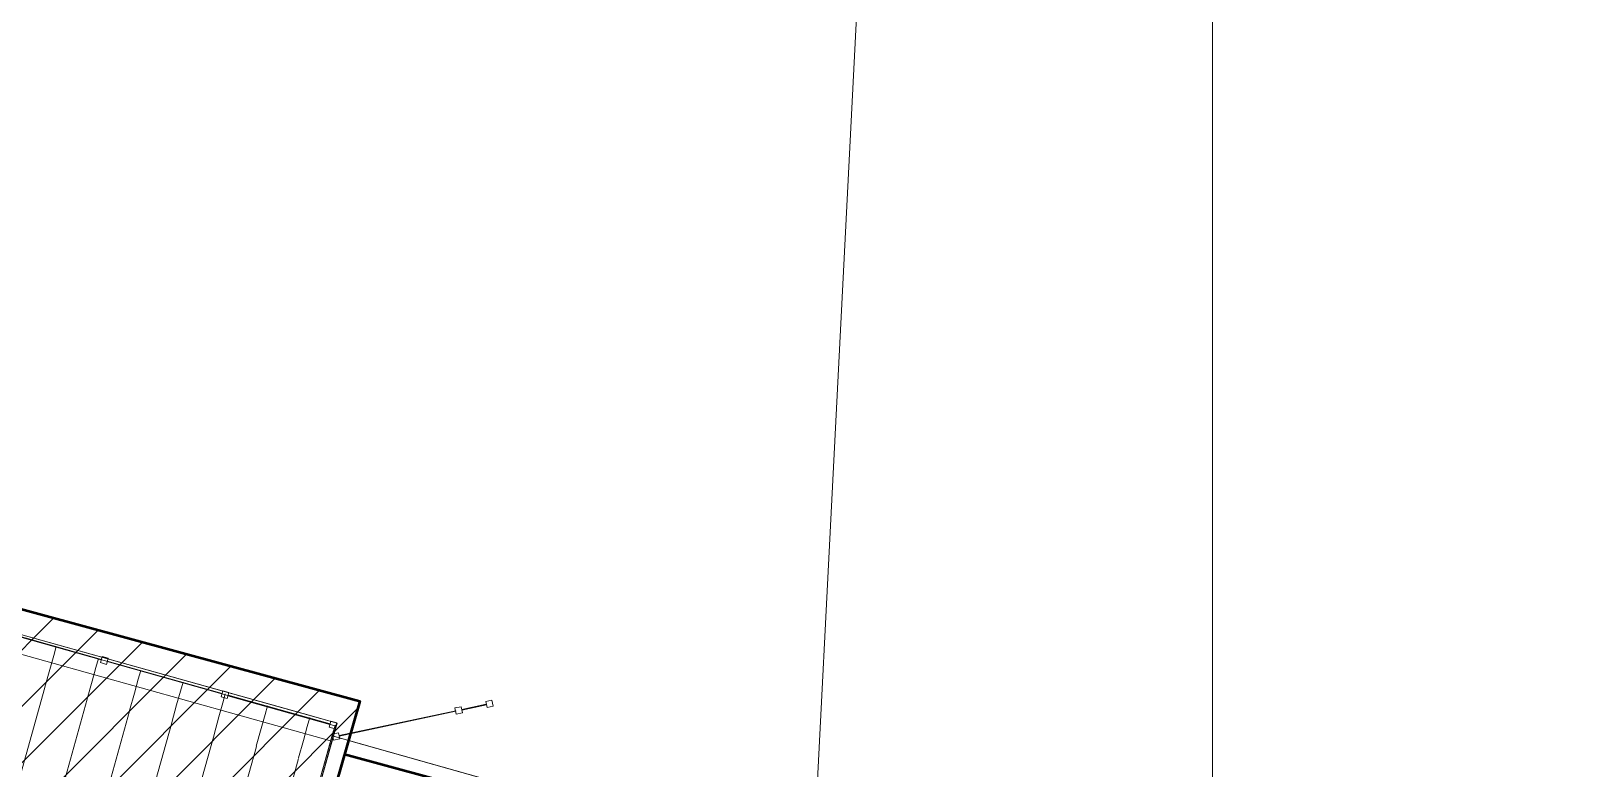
# Model space of a CAD drawing. Header units: metres. Extents: x -207 to 292, y -187 to 169.
# Drawn here: x -9.68 to 2.66, y -124.74 to -118.87 of the extents above; entities that cross this region are included whole.
import ezdxf

# ---------------------------------------------------------------- set-up
doc = ezdxf.new("R2010")
doc.units = ezdxf.units.M
for name, color, linetype, lineweight in [('A-FLOR', 7, 'Continuous', 9), ('A-GLAZ-CWMG', 7, 'Continuous', 9), ('A-ROOF', 7, 'Continuous', 9), ('A-ROOF-PATT', 7, 'Continuous', 9), ('BORDE CAMINO', 7, 'Continuous', 35), ('C-BLDG-PADS', 7, 'Continuous', 9), ('C-TOPO', 7, 'Continuous', 9), ('edificios', 7, 'Continuous', 50), ('EQUIPOS PIS', 7, 'Continuous', 9), ('grilla', 7, 'Continuous', 9), ('I-WALL', 7, 'Continuous', 9)]:
    doc.layers.add(name, color=color, linetype=linetype, lineweight=lineweight)
doc.layers.add('PR10-ARQ-PL-001-Emplazamiento-C-1_dwg', color=7, linetype='Continuous', lineweight=9, true_color=0x767676)
doc.layers.add('TEXTO', color=5, linetype='Continuous', lineweight=9, true_color=0x0000ff)

# ---------------------------------------------------------------- blocks, each defined once
blk = doc.blocks.new('FP_86-PLANTA EMPLAZAMIENTO ACTUALIZADO')
at = {"layer": 'A-ROOF'}
blk.add_line((-7.238, -124.383), (-25.616, -119.245), dxfattribs=at)
at = {"layer": 'A-ROOF-PATT', "color": 254, "true_color": 0xcbe5d8}
for p, q in [((-9.497, -123.845), (-9.477, -123.774)), ((-9.528, -123.956), (-9.497, -123.845)), ((-9.16, -123.939), (-9.14, -123.868)), ((-9.567, -124.096), (-9.528, -123.956)), ((-9.23, -124.19), (-9.191, -124.05)), ((-9.191, -124.05), (-9.16, -123.939)), ((-8.854, -124.144), (-8.823, -124.033)), ((-8.823, -124.033), (-8.803, -123.963)), ((-8.893, -124.284), (-8.854, -124.144)), ((-8.517, -124.238), (-8.486, -124.128)), ((-8.486, -124.128), (-8.466, -124.057)), ((-8.149, -124.222), (-8.129, -124.151)), ((-8.556, -124.379), (-8.517, -124.238)), ((-8.18, -124.333), (-8.149, -124.222)), ((-7.812, -124.316), (-7.792, -124.245)), ((-8.219, -124.473), (-8.18, -124.333)), ((-7.843, -124.427), (-7.812, -124.316)), ((-7.505, -124.521), (-7.475, -124.41)), ((-7.475, -124.41), (-7.455, -124.339)), ((-7.882, -124.567), (-7.843, -124.427)), ((-7.545, -124.661), (-7.505, -124.521))]:
    blk.add_line(p, q, dxfattribs=at)
blk = doc.blocks.new('Quad Corner Mullion - 50x50 mm-2125542-PLANTA EMPLAZAMIENTO ACTUALIZADO')
at = {"layer": 'A-GLAZ-CWMG'}
for p, q in [((0.025, 0.025), (-0.025, 0.025)), ((-0.025, 0.025), (-0.025, -0.025)), ((0.025, -0.025), (0.025, 0.025)), ((-0.025, -0.025), (0.025, -0.025))]:
    blk.add_line(p, q, dxfattribs=at)
blk = doc.blocks.new('Quad Corner Mullion - 50x50 mm-2126072-PLANTA EMPLAZAMIENTO ACTUALIZADO')
at = {"layer": 'A-GLAZ-CWMG'}
for p, q in [((-0.025, -0.025), (-0.025, 0.025)), ((-0.025, 0.025), (0.025, 0.025)), ((0.025, 0.025), (0.025, -0.025)), ((0.025, -0.025), (-0.025, -0.025))]:
    blk.add_line(p, q, dxfattribs=at)
blk = doc.blocks.new('Circular Mullion - 5mm-2125368-PLANTA EMPLAZAMIENTO ACTUALIZADO')
at = {"layer": 'A-GLAZ-CWMG'}
for p, q in [((-16.769, -121.718), (-16.77, -121.72)), ((-16.77, -121.72), (-15.856, -121.978)), ((-15.854, -121.974), (-16.769, -121.716)), ((-16.769, -121.716), (-16.769, -121.718)), ((-15.855, -121.976), (-16.769, -121.718)), ((-16.769, -121.718), (-15.855, -121.976)), ((-15.856, -121.978), (-15.855, -121.976)), ((-15.855, -121.976), (-15.854, -121.974))]:
    blk.add_line(p, q, dxfattribs=at)
blk = doc.blocks.new('Circular Mullion - 5mm-2126243-PLANTA EMPLAZAMIENTO ACTUALIZADO')
at = {"layer": 'A-GLAZ-CWMG'}
for p, q in [((-8.107, -124.16), (-8.108, -124.163)), ((-8.108, -124.163), (-8.108, -124.165)), ((-7.295, -124.392), (-8.108, -124.163)), ((-8.108, -124.163), (-7.295, -124.392)), ((-8.108, -124.165), (-7.295, -124.395)), ((-7.294, -124.39), (-8.107, -124.16)), ((-7.295, -124.392), (-7.294, -124.39)), ((-7.295, -124.395), (-7.295, -124.392))]:
    blk.add_line(p, q, dxfattribs=at)
blk = doc.blocks.new('Rectangular Mullion - 50 x 50 mm-2125370-PLANTA EMPLAZAMIENTO ACTUALIZADO')
at = {"layer": 'A-GLAZ-CWMG'}
for p, q in [((0.025, 0.025), (-0.025, 0.025)), ((-0.025, 0.025), (-0.025, -0.025)), ((0.025, -0.025), (0.025, 0.025)), ((-0.025, -0.025), (0.025, -0.025))]:
    blk.add_line(p, q, dxfattribs=at)
blk = doc.blocks.new('Rectangular Mullion - 50 x 50 mm-2126068-PLANTA EMPLAZAMIENTO ACTUALIZADO')
at = {"layer": 'A-GLAZ-CWMG'}
for p, q in [((-0.025, -0.025), (-0.025, 0.025)), ((-0.025, 0.025), (0.025, 0.025)), ((0.025, 0.025), (0.025, -0.025)), ((0.025, -0.025), (-0.025, -0.025))]:
    blk.add_line(p, q, dxfattribs=at)
blk = doc.blocks.new('Quad Corner Mullion - 50x50 mm-2128657-PLANTA EMPLAZAMIENTO ACTUALIZADO')
at = {"layer": 'A-GLAZ-CWMG'}
for p, q in [((-0.025, -0.025), (-0.025, 0.025)), ((-0.025, 0.025), (0.025, 0.025)), ((0.025, 0.025), (0.025, -0.025)), ((0.025, -0.025), (-0.025, -0.025))]:
    blk.add_line(p, q, dxfattribs=at)
blk = doc.blocks.new('Quad Corner Mullion - 50x50 mm-2128658-PLANTA EMPLAZAMIENTO ACTUALIZADO')
at = {"layer": 'A-GLAZ-CWMG'}
for p, q in [((0.025, 0.025), (-0.025, 0.025)), ((-0.025, 0.025), (-0.025, -0.025)), ((0.025, -0.025), (0.025, 0.025)), ((-0.025, -0.025), (0.025, -0.025))]:
    blk.add_line(p, q, dxfattribs=at)
blk = doc.blocks.new('Quad Corner Mullion - 50x50 mm-2125381-PLANTA EMPLAZAMIENTO ACTUALIZADO')
at = {"layer": 'A-GLAZ-CWMG'}
for p, q in [((-0.025, -0.025), (-0.025, 0.025)), ((-0.025, 0.025), (0.025, 0.025)), ((0.025, 0.025), (0.025, -0.025)), ((0.025, -0.025), (-0.025, -0.025))]:
    blk.add_line(p, q, dxfattribs=at)
blk = doc.blocks.new('Circular Mullion - 5mm-2129287-PLANTA EMPLAZAMIENTO ACTUALIZADO')
at = {"layer": 'A-GLAZ-CWMG'}
for p, q in [((-6.048, -124.233), (-6.244, -124.274)), ((-6.244, -124.274), (-6.243, -124.277)), ((-6.047, -124.235), (-6.243, -124.277)), ((-6.243, -124.277), (-6.047, -124.235)), ((-6.243, -124.279), (-6.047, -124.238)), ((-6.243, -124.277), (-6.243, -124.279)), ((-6.047, -124.235), (-6.048, -124.233)), ((-6.047, -124.238), (-6.047, -124.235))]:
    blk.add_line(p, q, dxfattribs=at)
blk = doc.blocks.new('Rectangular Mullion - 50 x 50 mm-2128652-PLANTA EMPLAZAMIENTO ACTUALIZADO')
at = {"layer": 'A-GLAZ-CWMG'}
for p, q in [((-0.025, -0.025), (-0.025, 0.025)), ((-0.025, 0.025), (0.025, 0.025)), ((0.025, 0.025), (0.025, -0.025)), ((0.025, -0.025), (-0.025, -0.025))]:
    blk.add_line(p, q, dxfattribs=at)
blk = doc.blocks.new('YADRAN_LASQUEMAS_ARQ_MO_007_AREA SALA y TRANSF ELECT_rvt-1-PLANTA EMPLAZAMIENTO ACTUALIZADO')
at = {"layer": 'A-ROOF-PATT', "true_color": 0x008040}
h = blk.add_hatch(dxfattribs=at)
h.set_pattern_fill('FP_67', color=116, style=0, pattern_type=2)
h.set_pattern_definition([(74.381, (2.391, -13.727), (-0.3370757, 0.0942337), [])])
h.paths.add_polyline_path([(-8.455, -128.734), (-7.334, -124.723), (-25.711, -119.586), (-26.832, -123.596), (-11.308, -127.936)])
at = {"layer": 'A-FLOR'}
for p, q in [((-25.419, -119.277), (-7.244, -124.407)), ((-7.244, -124.407), (-25.419, -119.277)), ((-7.244, -124.407), (-7.266, -124.487)), ((-7.266, -124.487), (-7.244, -124.407)), ((-7.266, -124.487), (1.691, -127.015)), ((1.691, -127.015), (-7.266, -124.487))]:
    blk.add_line(p, q, dxfattribs=at)
at = {"layer": 'A-ROOF'}
for p, q in [((-7.238, -124.383), (-25.616, -119.245)), ((-25.646, -119.392), (-7.279, -124.527)), ((-7.334, -124.723), (-7.238, -124.383)), ((-7.279, -124.527), (-7.238, -124.383)), ((-7.279, -124.527), (-7.347, -124.771)), ((-7.334, -124.723), (-8.455, -128.734))]:
    blk.add_line(p, q, dxfattribs=at)
at = {"layer": 'I-WALL'}
for p, q in [((-7.253, -124.4), (-9.644, -132.95)), ((-9.634, -132.952), (-7.244, -124.402)), ((-7.253, -124.4), (-7.308, -124.595)), ((-7.298, -124.598), (-7.244, -124.402)), ((-7.244, -124.402), (-7.253, -124.4)), ((-7.253, -124.4), (-7.244, -124.402)), ((-9.677, -132.986), (-7.265, -124.441)), ((-7.265, -124.441), (-9.677, -132.986)), ((-9.667, -132.989), (-7.255, -124.443)), ((-7.255, -124.443), (-9.667, -132.989)), ((-7.265, -124.441), (-7.255, -124.443)), ((-7.265, -124.441), (-7.255, -124.443)), ((-8.464, -128.731), (-7.308, -124.595)), ((-7.298, -124.598), (-8.455, -128.734))]:
    blk.add_line(p, q, dxfattribs=at)
at = {"layer": 'A-GLAZ-CWMG', "lineweight": 9}
for name, p in [('Circular Mullion - 5mm-2125368-PLANTA EMPLAZAMIENTO ACTUALIZADO', (6.737, -1.901)), ('Circular Mullion - 5mm-2125368-PLANTA EMPLAZAMIENTO ACTUALIZADO', (6.737, -1.901)), ('Circular Mullion - 5mm-2125368-PLANTA EMPLAZAMIENTO ACTUALIZADO', (6.737, -1.901)), ('Circular Mullion - 5mm-2125368-PLANTA EMPLAZAMIENTO ACTUALIZADO', (6.737, -1.901)), ('Circular Mullion - 5mm-2125368-PLANTA EMPLAZAMIENTO ACTUALIZADO', (6.737, -1.901)), ('Circular Mullion - 5mm-2125368-PLANTA EMPLAZAMIENTO ACTUALIZADO', (7.699, -2.173)), ('Circular Mullion - 5mm-2125368-PLANTA EMPLAZAMIENTO ACTUALIZADO', (7.699, -2.173)), ('Circular Mullion - 5mm-2125368-PLANTA EMPLAZAMIENTO ACTUALIZADO', (7.699, -2.173)), ('Circular Mullion - 5mm-2125368-PLANTA EMPLAZAMIENTO ACTUALIZADO', (7.699, -2.173)), ('Circular Mullion - 5mm-2125368-PLANTA EMPLAZAMIENTO ACTUALIZADO', (7.699, -2.173)), ('Circular Mullion - 5mm-2126243-PLANTA EMPLAZAMIENTO ACTUALIZADO', (0, 0)), ('Circular Mullion - 5mm-2126243-PLANTA EMPLAZAMIENTO ACTUALIZADO', (0, 0)), ('Circular Mullion - 5mm-2126243-PLANTA EMPLAZAMIENTO ACTUALIZADO', (0, 0)), ('Circular Mullion - 5mm-2126243-PLANTA EMPLAZAMIENTO ACTUALIZADO', (0, 0)), ('Circular Mullion - 5mm-2126243-PLANTA EMPLAZAMIENTO ACTUALIZADO', (0, 0)), ('Circular Mullion - 5mm-2129287-PLANTA EMPLAZAMIENTO ACTUALIZADO', (0, 0)), ('Circular Mullion - 5mm-2129287-PLANTA EMPLAZAMIENTO ACTUALIZADO', (0, 0)), ('Circular Mullion - 5mm-2129287-PLANTA EMPLAZAMIENTO ACTUALIZADO', (0, 0)), ('Circular Mullion - 5mm-2129287-PLANTA EMPLAZAMIENTO ACTUALIZADO', (0, 0)), ('Circular Mullion - 5mm-2129287-PLANTA EMPLAZAMIENTO ACTUALIZADO', (0, 0))]:
    blk.add_blockref(name, p, dxfattribs=at)
at = {"layer": 'A-GLAZ-CWMG', "lineweight": 9, "extrusion": (0, 0, -1)}
for name, p, rotation in [('Rectangular Mullion - 50 x 50 mm-2125370-PLANTA EMPLAZAMIENTO ACTUALIZADO', (9.094, -123.884), 195.7614083220384), ('Rectangular Mullion - 50 x 50 mm-2126068-PLANTA EMPLAZAMIENTO ACTUALIZADO', (9.094, -123.884), 195.7614083220384), ('Rectangular Mullion - 50 x 50 mm-2125370-PLANTA EMPLAZAMIENTO ACTUALIZADO', (8.132, -124.156), 195.7614083220384), ('Rectangular Mullion - 50 x 50 mm-2126068-PLANTA EMPLAZAMIENTO ACTUALIZADO', (8.132, -124.156), 195.7614083220384), ('Rectangular Mullion - 50 x 50 mm-2125370-PLANTA EMPLAZAMIENTO ACTUALIZADO', (6.268, -124.282), 168), ('Rectangular Mullion - 50 x 50 mm-2128652-PLANTA EMPLAZAMIENTO ACTUALIZADO', (6.268, -124.282), 168), ('Quad Corner Mullion - 50x50 mm-2125542-PLANTA EMPLAZAMIENTO ACTUALIZADO', (6.023, -124.23), 168), ('Quad Corner Mullion - 50x50 mm-2128657-PLANTA EMPLAZAMIENTO ACTUALIZADO', (6.023, -124.23), 168), ('Quad Corner Mullion - 50x50 mm-2125542-PLANTA EMPLAZAMIENTO ACTUALIZADO', (7.27, -124.399), 195.7614083220384), ('Quad Corner Mullion - 50x50 mm-2126072-PLANTA EMPLAZAMIENTO ACTUALIZADO', (7.27, -124.399), 195.7614083220384)]:
    blk.add_blockref(name, p, dxfattribs=dict(at, rotation=rotation))
at = {"layer": 'A-GLAZ-CWMG', "lineweight": 9}
for name, p, rotation in [('Circular Mullion - 5mm-2125368-PLANTA EMPLAZAMIENTO ACTUALIZADO', (-49.077, -8.966), 27.76140832203794), ('Circular Mullion - 5mm-2125368-PLANTA EMPLAZAMIENTO ACTUALIZADO', (-49.077, -8.966), 27.76140832203794), ('Circular Mullion - 5mm-2125368-PLANTA EMPLAZAMIENTO ACTUALIZADO', (-49.077, -8.966), 27.76140832203794), ('Circular Mullion - 5mm-2125368-PLANTA EMPLAZAMIENTO ACTUALIZADO', (-49.077, -8.966), 27.76140832203794), ('Circular Mullion - 5mm-2125368-PLANTA EMPLAZAMIENTO ACTUALIZADO', (-49.077, -8.966), 27.76140832203794), ('Quad Corner Mullion - 50x50 mm-2128658-PLANTA EMPLAZAMIENTO ACTUALIZADO', (-7.246, -124.49), 192), ('Quad Corner Mullion - 50x50 mm-2125381-PLANTA EMPLAZAMIENTO ACTUALIZADO', (-7.246, -124.49), 192)]:
    blk.add_blockref(name, p, dxfattribs=dict(at, rotation=rotation))
at = {"layer": 'A-ROOF'}
blk.add_blockref('FP_86-PLANTA EMPLAZAMIENTO ACTUALIZADO', (0, 0), dxfattribs=at)
blk = doc.blocks.new('PR10-ARQ-PL-001-Emplazamiento-C-1_dwg-674643-PLANTA EMPLAZAMIENTO ACTUALIZADO')
at = {"lineweight": 9, "true_color": 0x0000ff}
h = blk.add_hatch(dxfattribs=at)
h.set_pattern_fill('FP_4', color=5, style=0, pattern_type=2)
h.set_pattern_definition([(45, (0, 0), (-0.2245064, 0.2245064), [])])
h.paths.add_polyline_path([(-9.575, -132.955), (-7.056, -124.209), (-25.699, -119.14), (-28.218, -127.886), (-9.582, -132.953)])
at = {"layer": 'EQUIPOS PIS'}
h = blk.add_hatch(dxfattribs=at)
h.set_pattern_fill('FP_3', color=256, style=0, pattern_type=2)
h.set_pattern_definition([(121, (-655750.258, -5498481.082), (-2.286065191, -1.3736065458), [])])
h.paths.add_polyline_path([(0.068, -132.795), (1.723, -127.051), (-7.178, -124.631), (-8.832, -130.375), (-0.258, -132.707)])
at = {"lineweight": 9, "flags": 128}
blk.add_lwpolyline([(-9.631, -132.94), (-9.575, -132.955), (-7.056, -124.209), (-25.699, -119.14), (-28.218, -127.886)], dxfattribs=at)
at = {"layer": 'BORDE CAMINO'}
blk.add_arc((-8.435, -168.475), 51.83, 70.7796, 79.7331, dxfattribs=at)
at = {"layer": 'C-BLDG-PADS'}
for p, q in [((-25.616, -119.245), (-7.238, -124.383)), ((-7.24, -124.389), (-7.267, -124.487))]:
    blk.add_line(p, q, dxfattribs=at)
at = {"layer": 'C-BLDG-PADS', "flags": 128}
blk.add_lwpolyline([(-7.267, -124.487), (1.691, -127.015), (0.075, -132.739), (-8.869, -130.215)], dxfattribs=at)
at = {"layer": 'C-TOPO'}
for p, q in [((-7.238, -124.383), (-25.616, -119.245)), ((-7.24, -124.389), (-7.267, -124.487)), ((-7.24, -124.389), (-7.267, -124.487)), ((-7.267, -124.487), (-7.24, -124.389)), ((-7.267, -124.487), (-7.24, -124.389))]:
    blk.add_line(p, q, dxfattribs=at)
at = {"layer": 'C-TOPO', "flags": 128}
for points in [[(-10.799, -123.191), (-9.497, -123.545), (-7.51, -124.085), (-7.056, -124.209), (-7.146, -124.521), (-5.669, -124.938), (-5.25, -125.056), (-3.009, -125.689), (-2.993, -125.693), (-2.093, -125.947), (-2.076, -125.952), (0.404, -126.652), (0.422, -126.657), (1.691, -127.015), (1.684, -127.04), (1.717, -127.049), (1.723, -127.051), (9.432, -125.129)], [(-7.267, -124.487), (-7.146, -124.521), (-7.056, -124.209), (-7.51, -124.085), (-9.497, -123.545), (-10.799, -123.191)], [(-12.494, -122.913), (-12.357, -122.952), (-11.536, -123.181), (-10.829, -123.379), (-9.465, -123.76), (-7.509, -124.307), (-7.238, -124.383)], [(-12.494, -122.913), (-12.357, -122.952), (-11.536, -123.181), (-10.829, -123.379), (-9.465, -123.76), (-7.509, -124.307), (-7.238, -124.383)], [(-7.238, -124.383), (-7.509, -124.307), (-9.465, -123.76), (-10.829, -123.379), (-11.536, -123.181), (-12.357, -122.952), (-12.494, -122.913)], [(-8.869, -130.215), (0.075, -132.739), (1.691, -127.015), (-7.267, -124.487)], [(-7.146, -124.521), (-5.669, -124.938), (-5.25, -125.056), (-3.009, -125.689), (-2.993, -125.693), (-2.093, -125.947), (-2.076, -125.952), (0.404, -126.652), (0.422, -126.657), (1.691, -127.015), (1.684, -127.04), (1.253, -128.566), (0.075, -132.739), (-1.164, -132.39), (-1.547, -132.281), (-2.509, -132.01), (-7.462, -130.612), (-8.515, -130.315), (-8.869, -130.215)], [(-8.869, -130.215), (-8.515, -130.315), (-7.462, -130.612), (-2.509, -132.01), (-1.547, -132.281), (-1.164, -132.39), (0.075, -132.739), (1.253, -128.566), (1.684, -127.04), (1.691, -127.015), (0.422, -126.657), (0.404, -126.652), (-2.076, -125.952), (-2.093, -125.947), (-2.993, -125.693), (-3.009, -125.689), (-5.25, -125.056), (-5.669, -124.938), (-7.146, -124.521)]]:
    blk.add_lwpolyline(points, dxfattribs=at)
blk.add_lwpolyline([(-7.267, -124.487), (-7.146, -124.521)], close=True, dxfattribs=at)
at = {"layer": 'edificios', "flags": 128}
for points in [[(-28.218, -127.886), (-25.699, -119.14), (-7.056, -124.209), (-9.575, -132.955), (-9.631, -132.94)], [(-7.178, -124.631), (1.723, -127.051), (0.068, -132.795), (-8.832, -130.375)]]:
    blk.add_lwpolyline(points, dxfattribs=at)
at = {"layer": 'grilla'}
blk.add_line((-0.258, 166.258), (-0.258, -186.737), dxfattribs=at)
at = {"layer": 'TEXTO', "flags": 128}
blk.add_lwpolyline([(20.702, -94.724), (-1.867, -94.724), (-3.619, -128.999)], dxfattribs=at)

msp = doc.modelspace()

# ---------------------------------------------------------------- linework, layer by layer
at = {"layer": 'C-BLDG-PADS'}
for p, q in [((-25.616, -119.245), (-7.238, -124.383)), ((-7.238, -124.383), (-7.267, -124.487)), ((-7.267, -124.487), (1.691, -127.015))]:
    msp.add_line(p, q, dxfattribs=at)
at = {"layer": 'C-TOPO'}
for p, q in [((-25.616, -119.245), (-7.238, -124.383)), ((-9.497, -123.545), (-10.799, -123.191)), ((-10.799, -123.191), (-9.497, -123.545)), ((-10.829, -123.379), (-9.465, -123.76)), ((-9.465, -123.76), (-10.829, -123.379)), ((-9.465, -123.76), (-10.829, -123.379)), ((-7.51, -124.085), (-9.497, -123.545)), ((-9.497, -123.545), (-7.51, -124.085)), ((-9.465, -123.76), (-7.509, -124.307)), ((-7.509, -124.307), (-9.465, -123.76)), ((-7.509, -124.307), (-9.465, -123.76)), ((-7.056, -124.209), (-7.51, -124.085)), ((-7.51, -124.085), (-7.056, -124.209)), ((-7.146, -124.521), (-7.056, -124.209)), ((-7.056, -124.209), (-7.146, -124.521)), ((-7.509, -124.307), (-7.238, -124.383)), ((-7.238, -124.383), (-7.509, -124.307)), ((-7.238, -124.383), (-7.509, -124.307)), ((-7.238, -124.383), (-7.267, -124.487)), ((-7.267, -124.487), (-7.238, -124.383)), ((-7.267, -124.487), (-7.238, -124.383)), ((-7.267, -124.487), (-7.238, -124.383)), ((-7.267, -124.487), (-7.146, -124.521)), ((-7.146, -124.521), (-7.267, -124.487)), ((-7.146, -124.521), (-7.267, -124.487)), ((1.691, -127.015), (-7.267, -124.487)), ((-7.146, -124.521), (-5.669, -124.938)), ((-5.669, -124.938), (-7.146, -124.521)), ((-5.669, -124.938), (-7.146, -124.521))]:
    msp.add_line(p, q, dxfattribs=at)

# ---------------------------------------------------------------- block references
at = {"lineweight": 5}
msp.add_blockref('YADRAN_LASQUEMAS_ARQ_MO_007_AREA SALA y TRANSF ELECT_rvt-1-PLANTA EMPLAZAMIENTO ACTUALIZADO', (0, 0), dxfattribs=at)
at = {"layer": 'PR10-ARQ-PL-001-Emplazamiento-C-1_dwg', "color": 7}
msp.add_blockref('PR10-ARQ-PL-001-Emplazamiento-C-1_dwg-674643-PLANTA EMPLAZAMIENTO ACTUALIZADO', (0, 0), dxfattribs=at)

doc.saveas('drawing.dxf')
